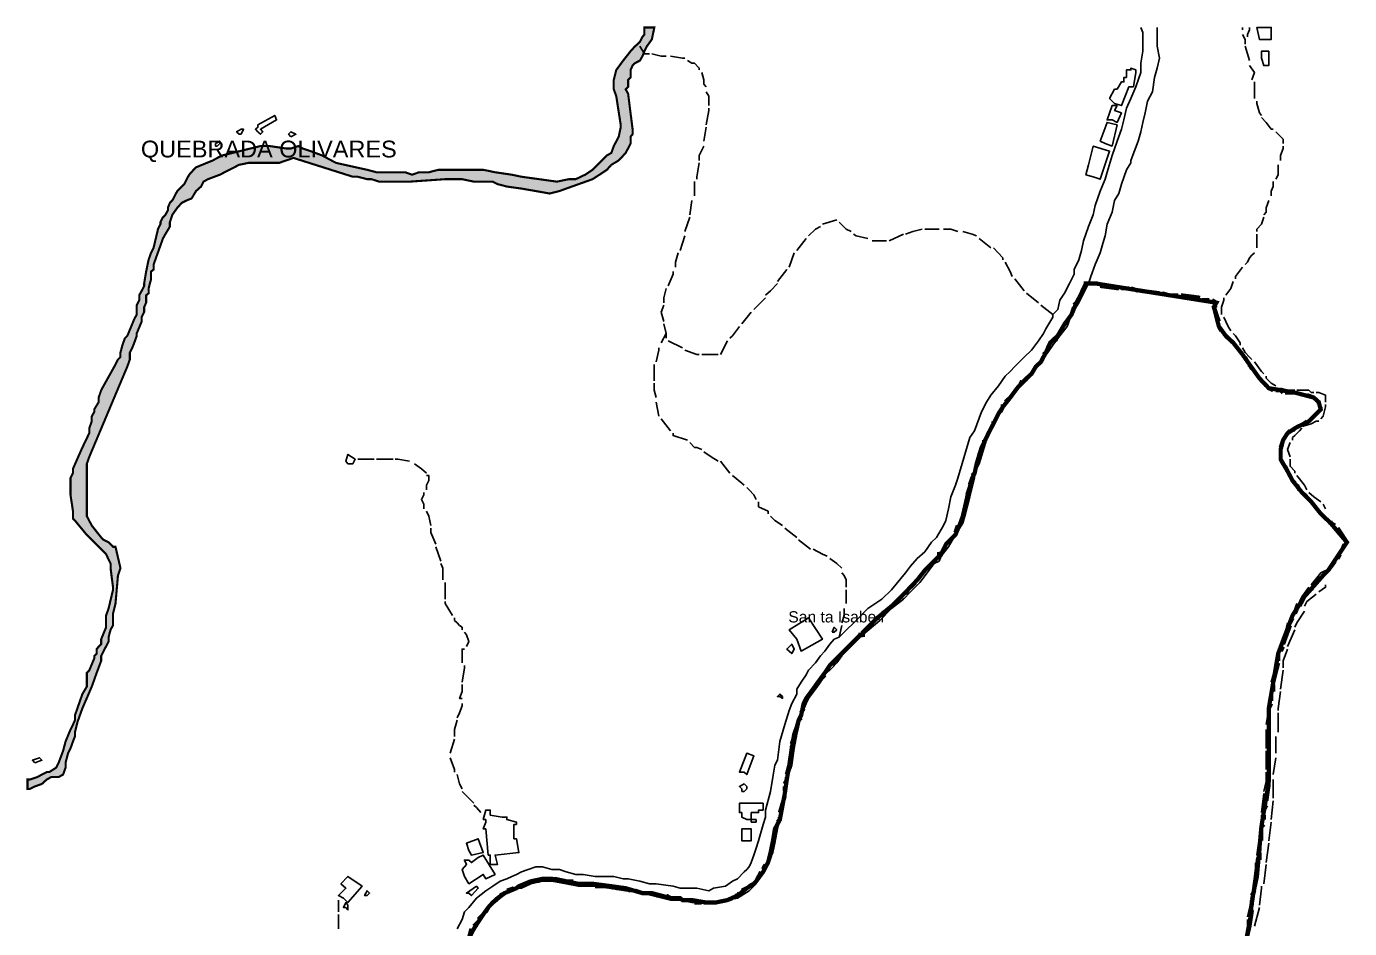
# Model space of a CAD drawing. Header units: millimetres. Extents: x -3588 to 75209, y -3737 to 38254.
# Drawn here: x 15620 to 16376, y 35784 to 36299 of the extents above; entities that cross this region are included whole.
import ezdxf

# ---------------------------------------------------------------- set-up
doc = ezdxf.new("R2010")
doc.units = ezdxf.units.MM
for name, color, linetype in [('H', 250, 'Continuous'), ('P', 253, 'Continuous'), ('T', 7, 'Continuous')]:
    doc.layers.add(name, color=color, linetype=linetype)

msp = doc.modelspace()

# ---------------------------------------------------------------- hatches: boundary and pattern name
at = {"layer": 'H', "linetype": 'Continuous'}
msp.add_hatch(color=256, dxfattribs=at).paths.add_polyline_path([(15973.206, 36298.881), (15978.567, 36298.881), (15977.158, 36292.111), (15974.614, 36287.87), (15973.206, 36285.342), (15971.781, 36282.509), (15970.373, 36279.692), (15967.828, 36278.556), (15966.42, 36277.148), (15965.012, 36274.331), (15965.012, 36272.923), (15965.012, 36270.378), (15963.603, 36268.97), (15963.603, 36266.137), (15963.603, 36265.017), (15962.195, 36263.593), (15963.603, 36260.776), (15966.42, 36240.451), (15966.42, 36237.907), (15965.012, 36236.498), (15965.012, 36232.273), (15962.195, 36226.896), (15958.242, 36222.943), (15954.289, 36220.126), (15951.457, 36217.582), (15947.504, 36214.765), (15943.279, 36211.949), (15924.362, 36205.163), (15919.001, 36204.043), (15910.807, 36205.163), (15902.629, 36206.571), (15894.435, 36207.996), (15889.074, 36209.404), (15886.529, 36210.812), (15875.535, 36210.812), (15868.749, 36211.949), (15864.796, 36211.949), (15859.435, 36211.949), (15839.11, 36210.812), (15837.702, 36210.812), (15830.933, 36210.812), (15826.692, 36210.812), (15825.555, 36210.812), (15821.33, 36210.812), (15817.377, 36211.949), (15814.561, 36211.949), (15809.184, 36213.357), (15806.367, 36213.357), (15772.487, 36224.367), (15764.581, 36221.535), (15760.356, 36221.535), (15756.403, 36221.535), (15746.801, 36221.535), (15741.44, 36220.126), (15730.717, 36214.765), (15723.932, 36211.949), (15721.115, 36210.812), (15719.707, 36207.996), (15717.162, 36205.163), (15714.346, 36201.21), (15711.513, 36199.802), (15708.984, 36198.393), (15706.152, 36195.849), (15703.607, 36191.624), (15702.199, 36187.671), (15702.199, 36184.838), (15699.382, 36180.885), (15697.974, 36178.069), (15692.612, 36163.393), (15692.612, 36160.561), (15691.188, 36159.152), (15691.188, 36156.608), (15691.188, 36155.199), (15690.068, 36149.838), (15690.068, 36147.022), (15688.66, 36145.597), (15688.66, 36143.069), (15688.66, 36141.644), (15687.235, 36138.828), (15687.235, 36136.283), (15685.827, 36133.466), (15685.827, 36132.058), (15685.827, 36130.65), (15683.282, 36123.864), (15683.282, 36122.744), (15681.874, 36118.503), (15680.466, 36115.958), (15679.057, 36113.142), (15679.057, 36109.189), (15677.649, 36104.948), (15656.188, 36053.576), (15654.78, 36049.351), (15654.78, 36038.612), (15654.78, 36019.696), (15657.324, 36014.335), (15662.958, 36007.565), (15664.094, 36006.157), (15666.911, 36004.749), (15668.335, 36003.324), (15669.743, 36001.916), (15670.863, 36001.916), (15673.696, 35989.785), (15672.288, 35985.832), (15670.863, 35969.46), (15669.743, 35964.099), (15669.743, 35957.314), (15668.335, 35954.497), (15666.911, 35950.544), (15666.911, 35947.727), (15664.094, 35942.35), (15662.958, 35939.821), (15662.958, 35936.989), (15660.141, 35930.219), (15658.733, 35926.266), (15657.324, 35922.025), (15651.963, 35909.894), (15650.539, 35905.942), (15649.418, 35901.701), (15648.01, 35896.339), (15648.01, 35893.523), (15646.586, 35890.978), (15645.177, 35886.753), (15643.769, 35884.209), (15642.633, 35878.847), (15642.633, 35876.015), (15641.225, 35872.062), (15638.408, 35870.653), (15634.455, 35870.653), (15631.638, 35869.245), (15629.094, 35866.428), (15624.853, 35865.292), (15622.308, 35863.884), (15620.9, 35863.884), (15620.9, 35869.245), (15622.308, 35869.245), (15626.261, 35870.653), (15629.094, 35872.062), (15631.638, 35873.198), (15633.047, 35873.198), (15637, 35876.015), (15638.408, 35878.847), (15641.225, 35885.617), (15642.633, 35890.978), (15645.177, 35897.748), (15646.586, 35900.292), (15648.01, 35903.125), (15648.01, 35905.942), (15651.963, 35918.072), (15654.78, 35922.025), (15654.78, 35926.266), (15654.78, 35927.403), (15654.78, 35930.219), (15656.188, 35931.628), (15658.733, 35938.397), (15658.733, 35939.821), (15660.141, 35940.942), (15660.141, 35943.774), (15661.549, 35945.183), (15662.958, 35946.591), (15662.958, 35949.136), (15665.502, 35955.905), (15665.502, 35960.146), (15665.502, 35962.675), (15666.911, 35966.916), (15669.743, 35977.638), (15669.743, 35979.047), (15668.335, 35989.785), (15668.335, 35992.602), (15665.502, 35997.963), (15664.094, 35999.371), (15662.958, 36000.796), (15657.324, 36006.157), (15656.188, 36007.565), (15654.78, 36008.701), (15648.01, 36016.879), (15646.586, 36018.288), (15646.586, 36022.241), (15645.177, 36031.843), (15645.177, 36034.659), (15645.177, 36041.445), (15646.586, 36043.974), (15646.586, 36046.806), (15651.963, 36058.937), (15656.188, 36067.131), (15656.188, 36069.676), (15657.324, 36073.901), (15657.324, 36076.445), (15658.733, 36079.262), (15658.733, 36080.67), (15661.549, 36084.623), (15661.549, 36087.456), (15662.958, 36091.409), (15670.863, 36106.372), (15672.288, 36109.189), (15673.696, 36110.325), (15673.696, 36113.142), (15675.104, 36117.095), (15676.513, 36121.32), (15677.649, 36122.744), (15681.874, 36132.058), (15683.282, 36134.875), (15683.282, 36136.283), (15683.282, 36138.828), (15683.282, 36140.236), (15684.419, 36143.069), (15684.419, 36145.597), (15685.827, 36148.43), (15687.235, 36150.974), (15687.235, 36152.383), (15688.66, 36159.152), (15690.068, 36165.922), (15691.188, 36170.163), (15692.612, 36172.707), (15695.429, 36183.718), (15696.837, 36186.247), (15696.837, 36187.671), (15697.974, 36190.488), (15699.382, 36191.624), (15700.79, 36194.441), (15700.79, 36195.849), (15702.199, 36198.393), (15703.607, 36199.802), (15706.152, 36205.163), (15708.984, 36207.996), (15710.393, 36209.404), (15711.513, 36211.949), (15712.937, 36214.765), (15715.754, 36217.582), (15717.162, 36218.718), (15726.476, 36222.943), (15729.309, 36224.367), (15731.838, 36225.488), (15753.587, 36231.137), (15758.948, 36231.137), (15768.534, 36229.729), (15771.367, 36229.729), (15775.32, 36231.137), (15778.136, 36229.729), (15782.089, 36228.32), (15788.859, 36225.488), (15797.053, 36221.535), (15814.561, 36217.582), (15819.922, 36216.174), (15824.147, 36216.174), (15828.1, 36216.174), (15832.341, 36216.174), (15836.294, 36216.174), (15840.247, 36214.765), (15844.472, 36216.174), (15849.833, 36216.174), (15855.21, 36217.582), (15860.571, 36217.582), (15867.341, 36217.582), (15872.99, 36217.582), (15880.896, 36217.582), (15887.666, 36216.174), (15897.268, 36214.765), (15902.629, 36213.357), (15922.954, 36210.812), (15929.723, 36211.949), (15933.964, 36211.949), (15939.326, 36214.765), (15943.279, 36217.582), (15944.687, 36218.718), (15947.504, 36221.535), (15951.457, 36225.488), (15954.289, 36226.896), (15955.409, 36231.137), (15958.242, 36236.498), (15959.65, 36241.86), (15959.65, 36243.268), (15956.834, 36259.368), (15955.409, 36263.593), (15955.409, 36268.97), (15956.834, 36274.331), (15961.059, 36279.692), (15965.012, 36285.342), (15967.828, 36287.87), (15968.965, 36289.295), (15970.373, 36290.703), (15971.781, 36293.247), (15973.206, 36294.656), (15973.206, 36297.472), (15973.206, 36298.881), (15973.206, 36298.881)])

# ---------------------------------------------------------------- linework, layer by layer
at = {"layer": 'P'}
for points, const_width in [([(15972.917, 36298.881), (15978.567, 36298.881), (15977.158, 36292.111), (15974.326, 36288.158), (15972.917, 36285.342), (15971.781, 36282.509), (15970.373, 36279.98), (15967.556, 36278.556), (15966.148, 36277.148), (15965.012, 36274.603), (15965.012, 36273.195), (15965.012, 36270.378), (15963.603, 36268.97), (15963.603, 36266.425), (15963.603, 36265.017), (15962.195, 36263.593), (15963.603, 36261.064), (15966.148, 36240.739), (15966.148, 36237.907), (15965.012, 36236.498), (15965.012, 36232.545), (15962.195, 36227.184), (15958.242, 36222.943), (15954.001, 36220.415), (15951.457, 36217.582), (15947.232, 36214.765), (15943.279, 36212.221), (15924.362, 36205.451), (15918.713, 36204.043), (15910.807, 36205.451), (15902.629, 36206.859), (15894.435, 36207.996), (15889.074, 36209.404), (15886.257, 36210.812), (15875.535, 36210.812), (15868.749, 36212.221), (15864.524, 36212.221), (15859.147, 36212.221), (15838.822, 36210.812), (15837.414, 36210.812), (15830.644, 36210.812), (15826.692, 36210.812), (15825.283, 36210.812), (15821.33, 36210.812), (15817.089, 36212.221), (15814.561, 36212.221), (15809.184, 36213.629), (15806.367, 36213.629), (15772.487, 36224.367), (15764.309, 36221.535), (15760.356, 36221.535), (15756.115, 36221.535), (15746.801, 36221.535), (15741.44, 36220.415), (15730.429, 36214.765), (15723.66, 36212.221), (15721.115, 36210.812), (15719.707, 36207.996), (15716.874, 36205.451), (15714.346, 36201.21), (15711.513, 36200.09), (15708.696, 36198.681), (15706.152, 36195.849), (15703.335, 36191.896), (15701.927, 36187.671), (15701.927, 36185.126), (15699.382, 36180.885), (15697.974, 36178.357), (15692.612, 36163.393), (15692.612, 36160.561), (15691.188, 36159.44), (15691.188, 36156.608), (15691.188, 36155.199), (15689.78, 36149.838), (15689.78, 36147.022), (15688.371, 36145.885), (15688.371, 36143.069), (15688.371, 36141.644), (15687.235, 36139.116), (15687.235, 36136.283), (15685.827, 36133.466), (15685.827, 36132.33), (15685.827, 36130.922), (15683.01, 36124.152), (15683.01, 36122.744), (15681.602, 36118.791), (15680.466, 36115.958), (15679.057, 36113.142), (15679.057, 36109.189), (15677.649, 36105.236), (15655.9, 36053.576), (15654.492, 36049.623), (15654.492, 36038.612), (15654.492, 36019.696), (15657.324, 36014.335), (15662.686, 36007.565), (15664.094, 36006.157), (15666.911, 36004.749), (15668.047, 36003.612), (15669.455, 36002.204), (15670.863, 36002.204), (15673.696, 35990.057), (15672.288, 35985.832), (15670.863, 35969.732), (15669.455, 35964.099), (15669.455, 35957.314), (15668.047, 35954.785), (15666.911, 35950.544), (15666.911, 35947.999), (15664.094, 35942.638), (15662.686, 35939.821), (15662.686, 35936.989), (15660.141, 35930.219), (15658.733, 35926.266), (15657.324, 35922.313), (15651.963, 35909.894), (15650.539, 35905.942), (15649.13, 35901.989), (15647.722, 35896.339), (15647.722, 35893.811), (15646.586, 35890.978), (15645.177, 35887.025), (15643.769, 35884.209), (15642.361, 35878.847), (15642.361, 35876.015), (15640.952, 35872.062), (15638.408, 35870.653), (15634.167, 35870.653), (15631.638, 35869.245), (15628.806, 35866.7), (15624.853, 35865.292), (15622.036, 35863.884), (15620.628, 35863.884), (15620.628, 35869.245), (15622.036, 35869.245), (15626.261, 35870.653), (15628.806, 35872.062), (15631.638, 35873.486), (15633.047, 35873.486), (15637, 35876.015), (15638.408, 35878.847), (15640.952, 35885.617), (15642.361, 35890.978), (15645.177, 35897.748), (15646.586, 35900.58), (15647.722, 35903.125), (15647.722, 35905.942), (15651.963, 35918.072), (15654.492, 35922.313), (15654.492, 35926.266), (15654.492, 35927.675), (15654.492, 35930.219), (15655.9, 35931.628), (15658.733, 35938.397), (15658.733, 35939.821), (15660.141, 35941.23), (15660.141, 35943.774), (15661.277, 35945.183), (15662.686, 35946.591), (15662.686, 35949.408), (15665.502, 35956.193), (15665.502, 35960.146), (15665.502, 35962.963), (15666.911, 35966.916), (15669.455, 35977.638), (15669.455, 35979.047), (15668.047, 35990.057), (15668.047, 35992.602), (15665.502, 35997.963), (15664.094, 35999.371), (15662.686, 36000.796), (15657.324, 36006.157), (15655.9, 36007.565), (15654.492, 36008.973), (15647.722, 36017.167), (15646.586, 36018.288), (15646.586, 36022.529), (15645.177, 36031.843), (15645.177, 36034.659), (15645.177, 36041.445), (15646.586, 36044.262), (15646.586, 36046.806), (15651.963, 36058.937), (15655.9, 36067.131), (15655.9, 36069.948), (15657.324, 36073.901), (15657.324, 36076.733), (15658.733, 36079.262), (15658.733, 36080.67), (15661.277, 36084.911), (15661.277, 36087.456), (15662.686, 36091.681), (15670.863, 36106.372), (15672.288, 36109.189), (15673.696, 36110.597), (15673.696, 36113.142), (15674.816, 36117.383), (15676.225, 36121.32), (15677.649, 36122.744), (15681.602, 36132.33), (15683.01, 36134.875), (15683.01, 36136.283), (15683.01, 36139.116), (15683.01, 36140.236), (15684.419, 36143.069), (15684.419, 36145.885), (15685.827, 36148.43), (15687.235, 36151.246), (15687.235, 36152.655), (15688.371, 36159.44), (15689.78, 36166.21), (15691.188, 36170.163), (15692.612, 36172.98), (15695.141, 36183.718), (15696.549, 36186.535), (15696.549, 36187.671), (15697.974, 36190.488), (15699.382, 36191.896), (15700.79, 36194.441), (15700.79, 36195.849), (15701.927, 36198.681), (15703.335, 36200.09), (15706.152, 36205.451), (15708.696, 36207.996), (15710.105, 36209.404), (15711.513, 36212.221), (15712.937, 36214.765), (15715.466, 36217.582), (15716.874, 36219.006), (15726.476, 36222.943), (15729.021, 36224.367), (15731.838, 36225.776), (15753.587, 36231.137), (15758.948, 36231.137), (15768.534, 36229.729), (15771.079, 36229.729), (15775.32, 36231.137), (15777.848, 36229.729), (15782.089, 36228.32), (15788.859, 36225.776), (15796.765, 36221.535), (15814.561, 36217.582), (15819.922, 36216.174), (15823.875, 36216.174), (15828.1, 36216.174), (15832.053, 36216.174), (15836.294, 36216.174), (15840.247, 36214.765), (15844.2, 36216.174), (15849.833, 36216.174), (15855.21, 36217.582), (15860.571, 36217.582), (15867.341, 36217.582), (15872.702, 36217.582), (15880.896, 36217.582), (15887.666, 36216.174), (15897.268, 36214.765), (15902.629, 36213.629), (15922.954, 36210.812), (15929.723, 36212.221), (15933.676, 36212.221), (15939.038, 36214.765), (15943.279, 36217.582), (15944.687, 36219.006), (15947.232, 36221.535), (15951.457, 36225.776), (15954.001, 36227.184), (15955.409, 36231.137), (15958.242, 36236.498), (15959.362, 36241.86), (15959.362, 36243.268), (15956.834, 36259.656), (15955.409, 36263.593), (15955.409, 36268.97), (15956.834, 36274.603), (15960.771, 36279.98), (15965.012, 36285.342), (15967.556, 36288.158), (15968.965, 36289.295), (15970.373, 36290.703), (15971.781, 36293.52), (15972.917, 36294.928), (15972.917, 36297.472), (15972.917, 36298.881), (15972.917, 36298.881)], 1.2), ([(15872.702, 35778.632), (15875.535, 35783.993), (15878.063, 35787.946), (15880.896, 35792.187), (15883.713, 35796.124), (15886.257, 35798.957), (15889.074, 35801.501), (15893.027, 35804.318), (15899.797, 35807.135), (15901.221, 35808.271), (15907.99, 35811.088), (15914.76, 35812.512), (15920.121, 35812.512), (15928.315, 35811.088), (15935.085, 35809.679), (15943.279, 35809.679), (15954.001, 35808.271), (15962.195, 35807.135), (15971.781, 35804.318), (15977.158, 35804.318), (15987.881, 35801.501), (15993.242, 35801.501), (15994.651, 35800.365), (16000.012, 35800.365), (16008.206, 35798.957), (16013.567, 35798.957), (16020.336, 35800.365), (16025.986, 35802.91), (16031.347, 35807.135), (16035.3, 35809.679), (16036.708, 35811.088), (16040.661, 35816.449), (16043.494, 35821.826), (16044.902, 35827.459), (16046.311, 35834.245), (16047.447, 35841.015), (16050.263, 35846.376), (16053.08, 35861.339), (16054.216, 35869.245), (16055.625, 35877.423), (16057.033, 35887.025), (16058.457, 35895.219), (16059.866, 35899.172), (16060.986, 35903.125), (16062.394, 35905.942), (16063.819, 35912.711), (16065.227, 35915.544), (16069.18, 35920.905), (16071.996, 35924.858), (16075.949, 35930.219), (16078.782, 35934.46), (16081.311, 35936.989), (16085.552, 35941.23), (16088.096, 35943.774), (16092.321, 35947.999), (16096.274, 35951.952), (16097.682, 35951.952), (16097.682, 35953.361), (16105.876, 35961.554), (16114.054, 35968.324), (16119.431, 35973.685), (16123.368, 35977.638), (16128.746, 35983.288), (16132.971, 35988.649), (16136.924, 35992.602), (16139.756, 35995.434), (16141.165, 35996.843), (16141.165, 35997.963), (16142.285, 35997.963), (16143.693, 36000.796), (16145.117, 36003.612), (16150.479, 36008.973), (16153.295, 36015.759), (16154.704, 36019.696), (16157.248, 36030.707), (16158.657, 36036.084), (16160.081, 36041.445), (16161.489, 36044.262), (16162.61, 36049.623), (16165.442, 36058.937), (16166.85, 36061.77), (16169.395, 36067.131), (16172.212, 36072.492), (16175.028, 36078.142), (16177.573, 36082.094), (16181.814, 36087.456), (16185.767, 36092.817), (16189.72, 36097.058), (16191.128, 36098.466), (16193.945, 36100.995), (16196.489, 36105.236), (16199.306, 36107.78), (16202.139, 36113.142), (16204.667, 36118.791), (16208.908, 36122.744), (16212.861, 36129.513), (16216.814, 36134.875), (16219.631, 36141.644), (16222.463, 36147.022), (16224.992, 36152.655), (16229.233, 36152.655), (16230.369, 36152.655), (16299.521, 36141.644), (16298.113, 36139.116), (16300.93, 36128.105), (16304.883, 36122.744), (16309.123, 36118.791), (16314.485, 36112.005), (16318.438, 36106.372), (16324.087, 36098.466), (16329.448, 36092.817), (16336.218, 36091.681), (16344.412, 36090.272), (16349.773, 36088.864), (16355.134, 36087.456), (16357.951, 36084.911), (16359.087, 36080.67), (16355.134, 36076.733), (16352.318, 36073.901), (16344.412, 36069.948), (16340.171, 36067.131), (16337.626, 36063.178), (16336.218, 36057.817), (16336.218, 36052.168), (16340.171, 36045.398), (16343.003, 36040.021), (16348.365, 36033.251), (16353.726, 36027.89), (16359.087, 36021.12), (16364.736, 36015.759), (16374.051, 36004.749), (16363.328, 35988.649), (16360.495, 35985.832), (16349.773, 35973.685), (16343.003, 35962.963), (16334.809, 35941.23), (16329.448, 35909.894), (16329.448, 35868.109), (16325.207, 35842.151), (16322.679, 35813.92), (16319.846, 35800.365)], 2.417), ([(15872.702, 35778.632), (15875.535, 35783.993), (15878.063, 35787.946), (15880.896, 35792.187), (15883.713, 35796.124), (15886.257, 35798.957), (15889.074, 35801.501), (15893.027, 35804.318), (15899.797, 35807.135), (15901.221, 35808.271), (15907.99, 35811.088), (15914.76, 35812.512), (15920.121, 35812.512), (15928.315, 35811.088), (15935.085, 35809.679), (15943.279, 35809.679), (15954.001, 35808.271), (15962.195, 35807.135), (15971.781, 35804.318), (15977.158, 35804.318), (15987.881, 35801.501), (15993.242, 35801.501), (15994.651, 35800.365), (16000.012, 35800.365), (16008.206, 35798.957), (16013.567, 35798.957), (16020.336, 35800.365), (16025.986, 35802.91), (16031.347, 35807.135), (16035.3, 35809.679), (16036.708, 35811.088), (16040.661, 35816.449), (16043.494, 35821.826), (16044.902, 35827.459), (16046.311, 35834.245), (16047.447, 35841.015), (16050.263, 35846.376), (16053.08, 35861.339), (16054.216, 35869.245), (16055.625, 35877.423), (16057.033, 35887.025), (16058.457, 35895.219), (16059.866, 35899.172), (16060.986, 35903.125), (16062.394, 35905.942), (16063.819, 35912.711), (16065.227, 35915.544), (16069.18, 35920.905), (16071.996, 35924.858), (16075.949, 35930.219), (16078.782, 35934.46), (16081.311, 35936.989), (16085.552, 35941.23), (16088.096, 35943.774), (16092.321, 35947.999), (16096.274, 35951.952), (16097.682, 35951.952), (16097.682, 35953.361), (16105.876, 35961.554), (16114.054, 35968.324), (16119.431, 35973.685), (16123.368, 35977.638), (16128.746, 35983.288), (16132.971, 35988.649), (16136.924, 35992.602), (16139.756, 35995.434), (16141.165, 35996.843), (16141.165, 35997.963), (16142.285, 35997.963), (16143.693, 36000.796), (16145.117, 36003.612), (16150.479, 36008.973), (16153.295, 36015.759), (16154.704, 36019.696), (16157.248, 36030.707), (16158.657, 36036.084), (16160.081, 36041.445), (16161.489, 36044.262), (16162.61, 36049.623), (16165.442, 36058.937), (16166.85, 36061.77), (16169.395, 36067.131), (16172.212, 36072.492), (16175.028, 36078.142), (16177.573, 36082.094), (16181.814, 36087.456), (16185.767, 36092.817), (16189.72, 36097.058), (16191.128, 36098.466), (16193.945, 36100.995), (16196.489, 36105.236), (16199.306, 36107.78), (16202.139, 36113.142), (16204.667, 36118.791), (16208.908, 36122.744), (16212.861, 36129.513), (16216.814, 36134.875), (16219.631, 36141.644), (16222.463, 36147.022), (16224.992, 36152.655), (16229.233, 36152.655), (16230.369, 36152.655), (16299.521, 36141.644), (16298.113, 36139.116), (16300.93, 36128.105), (16304.883, 36122.744), (16309.123, 36118.791), (16314.485, 36112.005), (16318.438, 36106.372), (16324.087, 36098.466), (16329.448, 36092.817), (16336.218, 36091.681), (16344.412, 36090.272), (16349.773, 36088.864), (16355.134, 36087.456), (16357.951, 36084.911), (16359.087, 36080.67), (16355.134, 36076.733), (16352.318, 36073.901), (16344.412, 36069.948), (16340.171, 36067.131), (16337.626, 36063.178), (16336.218, 36057.817), (16336.218, 36052.168), (16340.171, 36045.398), (16343.003, 36040.021), (16348.365, 36033.251), (16353.726, 36027.89), (16359.087, 36021.12), (16364.736, 36015.759), (16374.051, 36004.749), (16363.328, 35988.649), (16360.495, 35985.832), (16349.773, 35973.685), (16343.003, 35962.963), (16334.809, 35941.23), (16329.448, 35909.894), (16329.448, 35868.109), (16325.207, 35842.151), (16322.679, 35813.92), (16318.438, 35785.402), (16315.893, 35774.391)], 1.2), ([(16224.992, 36151.246), (16224.992, 36152.655), (16226.416, 36152.655)], 2.417), ([(16229.233, 36152.655), (16230.369, 36152.655), (16231.778, 36152.655)], 2.417), ([(16233.186, 36151.246), (16243.908, 36149.838)], 2.417), ([(16218.222, 36140.236), (16219.631, 36141.644), (16222.463, 36147.022), (16223.584, 36149.838)], 2.417), ([(16245.317, 36149.838), (16249.558, 36149.838)], 2.417), ([(16250.694, 36149.838), (16254.919, 36148.43)], 2.417), ([(16256.327, 36148.43), (16267.066, 36147.022)], 2.417), ([(16268.474, 36147.022), (16272.427, 36145.885)], 2.417), ([(16273.835, 36145.885), (16277.788, 36145.885)], 2.417), ([(16279.197, 36145.885), (16290.207, 36144.477)], 2.417), ([(16216.814, 36134.875), (16218.222, 36139.116)], 2.417), ([(16291.343, 36143.069), (16295.568, 36143.069)], 2.417), ([(16296.977, 36143.069), (16299.521, 36141.644)], 2.417), ([(16299.521, 36140.236), (16298.113, 36139.116), (16300.93, 36130.922)], 2.417), ([(16207.5, 36119.911), (16208.908, 36122.744), (16212.861, 36129.513)], 2.417), ([(16214.269, 36130.922), (16215.678, 36133.466)], 2.417), ([(16300.93, 36128.105), (16302.354, 36125.561)], 2.417), ([(16303.762, 36124.152), (16304.883, 36122.744), (16306.291, 36121.32)], 2.417), ([(16200.73, 36112.005), (16202.139, 36113.142), (16203.259, 36114.55)], 2.417), ([(16203.259, 36115.958), (16204.667, 36118.791), (16206.092, 36118.791)], 2.417), ([(16307.715, 36119.911), (16309.123, 36118.791), (16314.485, 36112.005)], 2.417), ([(16193.945, 36100.995), (16196.489, 36105.236), (16199.306, 36107.78), (16200.73, 36110.597)], 2.417), ([(16315.893, 36110.597), (16317.301, 36107.78)], 2.417), ([(16317.301, 36106.372), (16318.438, 36106.372), (16319.846, 36103.827)], 2.417), ([(16189.72, 36097.058), (16191.128, 36098.466), (16192.536, 36099.587)], 2.417), ([(16321.254, 36102.419), (16324.087, 36098.466), (16328.04, 36094.225)], 2.417), ([(16178.981, 36084.911), (16181.814, 36087.456), (16185.767, 36092.817)], 2.417), ([(16187.175, 36094.225), (16188.584, 36097.058)], 2.417), ([(16329.448, 36092.817), (16331.993, 36091.681)], 2.417), ([(16333.401, 36091.681), (16336.218, 36091.681), (16337.626, 36090.272)], 2.417), ([(16176.165, 36079.262), (16177.573, 36082.094), (16177.573, 36083.503)], 2.417), ([(16338.762, 36090.272), (16344.412, 36090.272), (16349.773, 36088.864)], 2.417), ([(16351.181, 36088.864), (16355.134, 36087.456)], 2.417), ([(16356.542, 36086.047), (16357.951, 36084.911), (16357.951, 36083.503)], 2.417), ([(16173.62, 36075.309), (16175.028, 36078.142)], 2.417), ([(16359.087, 36082.094), (16359.087, 36080.67), (16355.134, 36076.733), (16352.318, 36073.901)], 2.417), ([(16168.259, 36064.586), (16169.395, 36067.131), (16172.212, 36072.492), (16172.212, 36073.901)], 2.417), ([(16341.579, 36068.539), (16340.171, 36067.131), (16337.626, 36063.178), (16336.218, 36058.937)], 2.417), ([(16346.94, 36071.356), (16344.412, 36069.948), (16343.003, 36068.539)], 2.417), ([(16351.181, 36073.901), (16348.365, 36071.356)], 2.417), ([(16165.442, 36058.937), (16166.85, 36061.77), (16166.85, 36063.178)], 2.417), ([(16164.018, 36054.984), (16165.442, 36057.817)], 2.417), ([(16336.218, 36057.817), (16336.218, 36053.576)], 2.417), ([(16160.081, 36042.853), (16161.489, 36044.262), (16162.61, 36049.623), (16164.018, 36052.168)], 2.417), ([(16336.218, 36052.168), (16337.626, 36049.623)], 2.417), ([(16338.762, 36048.215), (16340.171, 36045.398), (16343.003, 36040.021), (16344.412, 36038.612)], 2.417), ([(16158.657, 36037.492), (16160.081, 36041.445)], 2.417), ([(16154.704, 36019.696), (16157.248, 36030.707)], 2.417), ([(16157.248, 36031.843), (16158.657, 36036.084)], 2.417), ([(16345.532, 36037.492), (16346.94, 36034.659)], 2.417), ([(16348.365, 36033.251), (16351.181, 36030.707)], 2.417), ([(16352.318, 36029.298), (16353.726, 36027.89), (16359.087, 36021.12)], 2.417), ([(16153.295, 36015.759), (16154.704, 36018.288)], 2.417), ([(16360.495, 36019.696), (16363.328, 36017.167)], 2.417), ([(16364.736, 36017.167), (16364.736, 36015.759), (16367.265, 36014.335)], 2.417), ([(16143.693, 36000.796), (16145.117, 36003.612), (16150.479, 36008.973)], 2.417), ([(16150.479, 36010.382), (16151.887, 36014.335)], 2.417), ([(16368.689, 36012.926), (16374.051, 36004.749)], 2.417), ([(16372.642, 36003.612), (16371.506, 36000.796)], 2.417), ([(16136.924, 35992.602), (16139.756, 35995.434)], 2.417), ([(16141.165, 35996.843), (16141.165, 35997.963), (16142.285, 35997.963), (16142.285, 35999.371)], 2.417), ([(16367.265, 35994.01), (16363.328, 35988.649), (16360.495, 35985.832)], 2.417), ([(16370.098, 35997.963), (16368.689, 35995.434)], 2.417), ([(16128.746, 35983.288), (16132.971, 35988.649), (16135.515, 35991.193)], 2.417), ([(16121.96, 35975.11), (16123.368, 35977.638)], 2.417), ([(16124.793, 35979.047), (16127.609, 35981.879)], 2.417), ([(16352.318, 35977.638), (16349.773, 35973.685), (16346.94, 35968.324)], 2.417), ([(16355.134, 35980.471), (16353.726, 35977.638)], 2.417), ([(16359.087, 35984.424), (16356.542, 35981.879)], 2.417), ([(16112.646, 35966.916), (16114.054, 35968.324), (16119.431, 35973.685), (16120.84, 35973.685)], 2.417), ([(16108.421, 35962.963), (16111.238, 35965.507)], 2.417), ([(16345.532, 35966.916), (16344.412, 35964.099)], 2.417), ([(16096.274, 35950.544), (16096.274, 35951.952), (16097.682, 35951.952), (16097.682, 35953.361), (16103.044, 35958.722)], 2.417), ([(16104.468, 35960.146), (16105.876, 35961.554), (16107.285, 35961.554)], 2.417), ([(16341.579, 35957.314), (16337.626, 35946.591)], 2.417), ([(16343.003, 35961.554), (16341.579, 35958.722)], 2.417), ([(16092.321, 35947.999), (16094.866, 35950.544)], 2.417), ([(16080.19, 35934.46), (16081.311, 35936.989), (16085.552, 35941.23), (16086.96, 35942.638)], 2.417), ([(16088.096, 35943.774), (16090.913, 35946.591)], 2.417), ([(16334.809, 35941.23), (16334.809, 35936.989)], 2.417), ([(16337.626, 35945.183), (16336.218, 35942.638)], 2.417), ([(16075.949, 35930.219), (16078.782, 35933.036)], 2.417), ([(16334.809, 35935.869), (16331.993, 35924.858)], 2.417), ([(16066.635, 35916.664), (16069.18, 35920.905), (16071.996, 35924.858)], 2.417), ([(16073.405, 35926.266), (16075.949, 35929.083)], 2.417), ([(16330.857, 35918.072), (16330.857, 35914.135)], 2.417), ([(16331.993, 35923.45), (16331.993, 35919.497)], 2.417), ([(16062.394, 35907.35), (16063.819, 35909.894)], 2.417), ([(16063.819, 35911.303), (16063.819, 35912.711), (16065.227, 35915.544)], 2.417), ([(16330.857, 35912.711), (16329.448, 35909.894), (16329.448, 35901.989)], 2.417), ([(16058.457, 35895.219), (16059.866, 35899.172), (16060.986, 35903.125), (16062.394, 35904.533)], 2.417), ([(16329.448, 35900.58), (16329.448, 35896.339)], 2.417), ([(16329.448, 35895.219), (16329.448, 35890.978)], 2.417), ([(16057.033, 35889.57), (16058.457, 35893.811)], 2.417), ([(16057.033, 35884.209), (16057.033, 35887.025), (16057.033, 35888.434)], 2.417), ([(16329.448, 35889.57), (16329.448, 35878.847)], 2.417), ([(16054.216, 35872.062), (16055.625, 35877.423), (16057.033, 35882.8)], 2.417), ([(16329.448, 35877.423), (16329.448, 35873.486)], 2.417), ([(16329.448, 35872.062), (16329.448, 35869.245)], 2.417), ([(16053.08, 35866.7), (16054.216, 35869.245), (16054.216, 35870.653)], 2.417), ([(16053.08, 35862.475), (16053.08, 35865.292)], 2.417), ([(16329.448, 35866.7), (16328.04, 35857.098)], 2.417), ([(16050.263, 35850.329), (16053.08, 35859.931)], 2.417), ([(16328.04, 35854.57), (16326.616, 35851.737)], 2.417), ([(16326.616, 35848.92), (16326.616, 35846.376)], 2.417), ([(16047.447, 35839.606), (16047.447, 35841.015), (16048.855, 35843.559)], 2.417), ([(16048.855, 35844.967), (16050.263, 35846.376), (16050.263, 35847.784)], 2.417), ([(16326.616, 35843.559), (16325.207, 35842.151), (16325.207, 35834.245)], 2.417), ([(16044.902, 35827.459), (16046.311, 35834.245), (16047.447, 35838.198)], 2.417), ([(16324.087, 35831.412), (16324.087, 35828.596)], 2.417), ([(16324.087, 35827.459), (16324.087, 35823.234)], 2.417), ([(16040.661, 35817.873), (16042.07, 35820.69)], 2.417), ([(16043.494, 35821.826), (16044.902, 35826.051)], 2.417), ([(16322.679, 35821.826), (16322.679, 35813.92)], 2.417), ([(15899.797, 35807.135), (15901.221, 35808.271), (15907.99, 35811.088), (15909.399, 35811.088)], 2.417), ([(15911.943, 35811.088), (15914.76, 35812.512)], 2.417), ([(15916.184, 35812.512), (15920.121, 35812.512)], 2.417), ([(15921.546, 35812.512), (15928.315, 35811.088), (15932.268, 35811.088)], 2.417), ([(16032.755, 35808.271), (16035.3, 35809.679), (16036.708, 35811.088), (16039.541, 35816.449)], 2.417), ([(16322.679, 35813.92), (16321.254, 35807.135)], 2.417), ([(15890.482, 35802.91), (15893.027, 35804.318)], 2.417), ([(15894.435, 35805.726), (15898.388, 35807.135)], 2.417), ([(15933.676, 35809.679), (15935.085, 35809.679), (15937.917, 35809.679)], 2.417), ([(15939.038, 35809.679), (15943.279, 35809.679)], 2.417), ([(15944.687, 35808.271), (15954.001, 35808.271), (15955.409, 35807.135)], 2.417), ([(15956.834, 35807.135), (15960.771, 35807.135)], 2.417), ([(15962.195, 35807.135), (15965.012, 35805.726)], 2.417), ([(15967.556, 35805.726), (15971.781, 35804.318), (15977.158, 35804.318)], 2.417), ([(16024.577, 35802.91), (16025.986, 35802.91), (16027.122, 35804.318)], 2.417), ([(16028.53, 35805.726), (16031.347, 35807.135)], 2.417), ([(16321.254, 35805.726), (16319.846, 35802.91)], 2.417), ([(15882.304, 35793.596), (15883.713, 35796.124), (15886.257, 35798.957), (15889.074, 35801.501)], 2.417), ([(15979.687, 35802.91), (15982.52, 35802.91)], 2.417), ([(15985.336, 35802.91), (15987.881, 35801.501)], 2.417), ([(15989.289, 35801.501), (15993.242, 35801.501), (15994.651, 35800.365), (16000.012, 35800.365)], 2.417), ([(16001.42, 35798.957), (16005.661, 35798.957)], 2.417), ([(16006.797, 35798.957), (16008.206, 35798.957), (16011.022, 35798.957)], 2.417), ([(16012.431, 35798.957), (16013.567, 35798.957), (16020.336, 35800.365), (16023.169, 35801.501)], 2.417), ([(16319.846, 35800.365), (16318.438, 35785.402), (16315.893, 35774.391)], 2.417), ([(16319.846, 35800.365), (16319.846, 35797.548)], 2.417), ([(15878.063, 35789.355), (15880.896, 35792.187)], 2.417), ([(16319.846, 35794.716), (16318.438, 35785.402)], 2.417), ([(15870.158, 35774.391), (15872.702, 35778.632), (15874.111, 35783.993)], 2.417), ([(15875.535, 35785.402), (15878.063, 35787.946)], 2.417)]:
    msp.add_lwpolyline(points, dxfattribs=dict(at, const_width=const_width))
for points in [[(16206.092, 36134.875), (16208.908, 36137.707), (16210.045, 36143.069), (16212.861, 36147.022), (16215.678, 36152.655), (16218.222, 36158.032), (16218.222, 36160.561), (16221.055, 36166.21), (16222.463, 36171.571), (16223.584, 36176.932), (16226.416, 36185.126), (16229.233, 36191.896), (16230.369, 36197.257), (16233.186, 36205.451), (16236.003, 36212.221), (16237.139, 36216.174), (16239.955, 36225.776), (16242.788, 36233.954), (16245.317, 36240.739), (16246.741, 36246.1), (16248.149, 36252.87), (16250.694, 36258.231), (16253.511, 36265.017), (16256.327, 36273.195), (16256.327, 36278.556), (16257.464, 36285.342), (16257.464, 36289.295), (16257.464, 36296.064), (16256.327, 36298.881)], [(16234.594, 36175.524), (16236.003, 36179.765), (16237.139, 36186.535), (16239.955, 36193.304), (16241.38, 36200.09), (16243.908, 36204.043), (16245.317, 36209.404), (16248.149, 36217.582), (16250.694, 36221.535), (16250.694, 36222.943), (16254.919, 36233.954), (16256.327, 36239.331), (16257.464, 36244.692), (16258.872, 36250.053), (16260.28, 36256.823), (16263.113, 36262.184), (16264.233, 36270.378), (16265.641, 36275.739), (16267.066, 36281.389), (16265.641, 36288.158), (16265.641, 36294.928), (16265.641, 36298.881)], [(16314.485, 36298.881), (16314.485, 36297.472)], [(16317.301, 36293.52), (16317.301, 36294.928), (16318.438, 36297.472), (16318.438, 36298.881)], [(16326.616, 36298.881), (16330.857, 36298.881), (16330.857, 36292.111), (16324.087, 36292.111), (16322.679, 36298.881), (16326.616, 36298.881)], [(16314.485, 36294.928), (16315.893, 36292.111)], [(16315.893, 36292.111), (16315.893, 36289.295)], [(15975.734, 36283.917), (15972.917, 36283.917), (15970.373, 36288.158)], [(15985.336, 36282.509), (15982.52, 36282.509), (15977.158, 36283.917)], [(15996.059, 36281.389), (15994.651, 36281.389), (15987.881, 36282.509)], [(16315.893, 36288.158), (16317.301, 36283.917), (16318.438, 36279.98)], [(16325.207, 36281.389), (16325.207, 36285.342), (16329.448, 36285.342), (16329.448, 36277.148), (16326.616, 36277.148), (16325.207, 36281.389)], [(16004.253, 36274.603), (16004.253, 36275.739), (16001.42, 36278.556), (16000.012, 36278.556), (15997.483, 36279.98)], [(16008.206, 36265.017), (16006.797, 36266.425), (16006.797, 36268.97), (16005.661, 36273.195)], [(16241.38, 36255.415), (16238.547, 36258.231), (16241.38, 36263.593), (16242.788, 36263.593), (16245.317, 36267.834), (16246.741, 36267.834), (16246.741, 36270.378), (16248.149, 36270.378), (16248.149, 36274.603), (16250.694, 36274.603), (16250.694, 36275.739), (16253.511, 36274.603), (16253.511, 36273.195), (16252.102, 36265.017), (16249.558, 36265.017), (16245.317, 36254.278), (16241.38, 36255.415)], [(16318.438, 36277.148), (16321.254, 36273.195), (16319.846, 36268.97)], [(16321.254, 36267.834), (16321.254, 36265.017), (16321.254, 36262.184), (16321.254, 36261.064), (16321.254, 36258.231)], [(16009.614, 36254.278), (16009.614, 36259.656), (16008.206, 36262.184)], [(16008.206, 36243.268), (16009.614, 36251.462), (16009.614, 36252.87)], [(16239.955, 36246.1), (16237.139, 36246.1), (16239.955, 36254.278), (16242.788, 36254.278), (16241.38, 36251.462), (16245.317, 36250.053), (16242.788, 36244.692), (16239.955, 36246.1)], [(16322.679, 36256.823), (16322.679, 36255.415), (16324.087, 36250.053), (16325.207, 36248.645)], [(15752.162, 36239.331), (15750.754, 36240.739), (15752.162, 36241.86), (15752.162, 36243.268), (15761.765, 36248.645), (15762.901, 36246.1), (15753.587, 36240.739), (15754.995, 36239.331), (15753.587, 36237.907), (15752.162, 36239.331)], [(16236.003, 36232.545), (16233.186, 36233.954), (16237.139, 36244.692), (16242.788, 36243.268), (16239.955, 36231.137), (16236.003, 36232.545)], [(16325.207, 36247.509), (16328.04, 36244.692), (16330.857, 36240.739), (16331.993, 36240.739)], [(15741.44, 36237.907), (15740.031, 36239.331), (15742.576, 36240.739), (15743.984, 36240.739), (15742.576, 36237.907), (15741.44, 36237.907)], [(15771.079, 36236.498), (15769.67, 36237.907), (15771.079, 36239.331), (15773.911, 36237.907), (15771.079, 36236.498)], [(16006.797, 36233.954), (16008.206, 36241.86)], [(16333.401, 36239.331), (16334.809, 36237.907), (16337.626, 36235.09), (16337.626, 36233.954), (16337.626, 36232.545)], [(15727.885, 36231.137), (15727.885, 36232.545), (15730.429, 36233.954), (15730.429, 36232.545), (15729.021, 36231.137), (15727.885, 36231.137)], [(16004.253, 36222.943), (16004.253, 36225.776), (16006.797, 36231.137)], [(16229.233, 36213.629), (16224.992, 36214.765), (16226.416, 36220.415), (16229.233, 36231.137), (16238.547, 36228.32), (16233.186, 36212.221), (16229.233, 36213.629)], [(16337.626, 36231.137), (16337.626, 36229.729), (16336.218, 36225.776), (16336.218, 36222.943)], [(16002.844, 36212.221), (16002.844, 36213.629), (16004.253, 36221.535)], [(16334.809, 36220.415), (16334.809, 36214.765), (16333.401, 36212.221)], [(16001.42, 36202.618), (16001.42, 36204.043), (16001.42, 36206.859), (16001.42, 36210.812)], [(16331.993, 36210.812), (16331.993, 36209.404), (16331.993, 36207.996), (16330.857, 36205.451), (16330.857, 36202.618)], [(15998.892, 36191.896), (16000.012, 36200.09)], [(16329.448, 36200.09), (16328.04, 36195.849), (16328.04, 36194.441), (16328.04, 36193.304), (16326.616, 36191.896)], [(15996.059, 36182.294), (15998.892, 36190.488)], [(16326.616, 36190.488), (16325.207, 36186.535), (16322.679, 36183.718), (16322.679, 36182.294)], [(16073.405, 36185.126), (16070.588, 36183.718), (16066.635, 36179.765)], [(16082.719, 36189.079), (16074.541, 36186.535)], [(16090.913, 36182.294), (16088.096, 36183.718), (16084.143, 36187.671)], [(16131.562, 36183.718), (16126.201, 36182.294), (16121.96, 36180.885)], [(16141.165, 36183.718), (16134.379, 36183.718), (16132.971, 36183.718)], [(16151.887, 36182.294), (16147.934, 36183.718), (16143.693, 36183.718)], [(15875.535, 35782.585), (15878.063, 35787.946), (15880.896, 35792.187), (15884.849, 35796.124), (15887.666, 35798.957), (15890.482, 35801.501), (15894.435, 35804.318), (15899.797, 35807.135), (15902.629, 35807.135), (15907.99, 35809.679), (15914.76, 35811.088), (15920.121, 35811.088), (15928.315, 35809.679), (15935.085, 35808.271), (15943.279, 35808.271), (15952.593, 35807.135), (15962.195, 35805.726), (15971.781, 35804.318), (15977.158, 35802.91), (15987.881, 35800.365), (15993.242, 35800.365), (16000.012, 35798.957), (16008.206, 35798.957), (16013.567, 35798.957), (16020.336, 35800.365), (16025.986, 35801.501), (16032.755, 35805.726), (16036.708, 35809.679), (16036.708, 35811.088), (16040.661, 35816.449), (16043.494, 35821.826), (16046.311, 35827.459), (16047.447, 35832.837), (16048.855, 35841.015), (16050.263, 35846.376), (16053.08, 35861.339), (16054.216, 35869.245), (16057.033, 35877.423), (16058.457, 35887.025), (16059.866, 35895.219), (16060.986, 35899.172), (16062.394, 35905.942), (16065.227, 35912.711), (16066.635, 35915.544), (16070.588, 35920.905), (16073.405, 35924.858), (16075.949, 35929.083), (16080.19, 35933.036), (16082.719, 35935.869), (16085.552, 35939.821), (16089.505, 35943.774), (16092.321, 35946.591), (16097.682, 35951.952), (16107.285, 35960.146), (16114.054, 35966.916), (16120.84, 35972.277), (16124.793, 35976.518), (16130.154, 35981.879), (16134.379, 35987.24), (16138.332, 35992.602), (16141.165, 35994.01), (16142.285, 35996.843), (16146.526, 36002.204), (16150.479, 36008.973), (16154.704, 36015.759), (16155.84, 36019.696), (16158.657, 36030.707), (16160.081, 36036.084), (16161.489, 36041.445), (16161.489, 36044.262), (16164.018, 36049.623), (16166.85, 36058.937), (16169.395, 36067.131), (16172.212, 36071.356), (16175.028, 36076.733), (16177.573, 36082.094), (16181.814, 36087.456), (16185.767, 36091.681), (16189.72, 36095.634), (16191.128, 36097.058), (16193.945, 36100.995), (16196.489, 36103.827), (16199.306, 36107.78), (16203.259, 36113.142), (16206.092, 36117.383), (16210.045, 36122.744), (16214.269, 36128.105), (16216.814, 36134.875), (16221.055, 36141.644), (16223.584, 36147.022), (16226.416, 36152.655), (16227.825, 36156.608), (16230.369, 36163.393), (16233.186, 36170.163), (16234.594, 36175.524)], [(15993.242, 36171.571), (15996.059, 36179.765)], [(16065.227, 36178.357), (16059.866, 36171.571)], [(16100.515, 36178.357), (16093.73, 36179.765), (16092.321, 36180.885)], [(16111.238, 36176.932), (16107.285, 36176.932), (16103.044, 36176.932)], [(16120.84, 36180.885), (16112.646, 36176.932)], [(16162.61, 36179.765), (16160.081, 36180.885), (16154.704, 36182.294)], [(16170.803, 36172.98), (16164.018, 36178.357)], [(16322.679, 36180.885), (16322.679, 36179.765), (16322.679, 36176.932), (16322.679, 36174.116), (16322.679, 36172.98)], [(15990.698, 36161.969), (15990.698, 36164.802), (15992.106, 36170.163)], [(16058.457, 36170.163), (16055.625, 36161.969)], [(16177.573, 36166.21), (16177.573, 36167.346), (16172.212, 36172.98)], [(16321.254, 36170.163), (16319.846, 36168.755), (16318.438, 36167.346), (16317.301, 36164.802), (16315.893, 36163.393)], [(16054.216, 36160.561), (16048.855, 36153.791)], [(16182.934, 36156.608), (16181.814, 36159.44), (16178.981, 36164.802)], [(16314.485, 36161.969), (16310.532, 36156.608), (16310.532, 36155.199)], [(15986.473, 36151.246), (15989.289, 36158.032), (15989.289, 36159.44)], [(16048.855, 36152.655), (16044.902, 36148.43), (16042.07, 36145.885)], [(16189.72, 36148.43), (16184.343, 36155.199)], [(16309.123, 36153.791), (16307.715, 36149.838), (16304.883, 36145.885)], [(15983.928, 36141.644), (15983.928, 36144.477), (15985.336, 36149.838)], [(16197.898, 36141.644), (16191.128, 36147.022)], [(15983.928, 36130.922), (15982.52, 36136.283), (15983.928, 36140.236)], [(16042.07, 36144.477), (16035.3, 36137.707)], [(16206.092, 36134.875), (16199.306, 36140.236)], [(16303.762, 36144.477), (16303.762, 36143.069), (16302.354, 36139.116), (16302.354, 36134.875)], [(16033.892, 36136.283), (16028.53, 36129.513)], [(16193.945, 36114.55), (16197.898, 36119.911), (16200.73, 36124.152), (16202.139, 36126.697), (16206.092, 36133.466), (16206.092, 36134.875)], [(16303.762, 36133.466), (16304.883, 36130.922), (16306.291, 36128.105), (16307.715, 36125.561)], [(15982.52, 36118.791), (15985.336, 36124.152)], [(15985.336, 36124.152), (15983.928, 36129.513)], [(15985.336, 36121.32), (15985.336, 36124.152)], [(16027.122, 36128.105), (16023.169, 36122.744), (16021.745, 36121.32)], [(16309.123, 36124.152), (16310.532, 36122.744), (16313.076, 36118.791), (16313.076, 36117.383)], [(15979.687, 36107.78), (15981.095, 36114.55), (15981.095, 36115.958)], [(15994.651, 36115.958), (15986.473, 36119.911)], [(16004.253, 36112.005), (16002.844, 36112.005), (15996.059, 36114.55)], [(16020.336, 36119.911), (16016.384, 36112.005)], [(16084.143, 35950.544), (16086.96, 35953.361), (16093.73, 35960.146), (16100.515, 35966.916), (16108.421, 35972.277), (16114.054, 35977.638), (16121.96, 35987.24), (16124.793, 35991.193), (16128.746, 35995.434), (16132.971, 35999.371), (16136.924, 36004.749), (16139.756, 36007.565), (16143.693, 36014.335), (16145.117, 36017.167), (16146.526, 36023.937), (16147.934, 36030.707), (16150.479, 36037.492), (16151.887, 36041.445), (16158.657, 36064.586), (16161.489, 36068.539), (16165.442, 36079.262), (16168.259, 36084.911), (16170.803, 36088.864), (16175.028, 36094.225), (16178.981, 36099.587), (16181.814, 36102.419), (16184.343, 36105.236), (16189.72, 36110.597), (16193.945, 36114.55)], [(16314.485, 36115.958), (16315.893, 36113.142), (16318.438, 36110.597), (16319.846, 36109.189)], [(16014.975, 36112.005), (16005.661, 36112.005)], [(16321.254, 36107.78), (16325.207, 36102.419), (16326.616, 36100.995)], [(15978.567, 36097.058), (15978.567, 36106.372)], [(16328.04, 36099.587), (16328.04, 36098.466), (16330.857, 36095.634), (16333.401, 36094.225)], [(15979.687, 36087.456), (15978.567, 36091.681), (15978.567, 36095.634)], [(16336.218, 36092.817), (16340.171, 36091.681), (16344.412, 36091.681)], [(15981.095, 36076.733), (15979.687, 36084.911)], [(16345.532, 36091.681), (16348.365, 36091.681), (16349.773, 36091.681), (16352.318, 36091.681), (16353.726, 36090.272), (16355.134, 36090.272)], [(16356.542, 36090.272), (16357.951, 36090.272), (16361.904, 36088.864), (16361.904, 36087.456), (16361.904, 36084.911)], [(16361.904, 36083.503), (16361.904, 36082.094), (16360.495, 36076.733), (16359.087, 36075.309)], [(15987.881, 36068.539), (15982.52, 36075.309)], [(16348.365, 36069.948), (16346.94, 36068.539), (16344.412, 36065.723), (16343.003, 36064.586), (16343.003, 36063.178)], [(16357.951, 36073.901), (16356.542, 36073.901), (16353.726, 36072.492), (16349.773, 36071.356)], [(15997.483, 36063.178), (15989.289, 36065.723), (15989.289, 36067.131)], [(16005.661, 36057.817), (16002.844, 36058.937), (16001.42, 36058.937), (15998.892, 36061.77)], [(16341.579, 36061.77), (16340.171, 36057.817), (16341.579, 36053.576)], [(15803.55, 36049.623), (15802.414, 36051.031), (15803.55, 36054.984), (15807.775, 36052.168), (15806.367, 36049.623), (15803.55, 36049.623)], [(16014.975, 36051.031), (16011.022, 36053.576), (16006.797, 36056.408)], [(15818.498, 36052.168), (15817.089, 36052.168), (15809.184, 36052.168)], [(15829.508, 36052.168), (15825.283, 36052.168), (15819.922, 36052.168)], [(15838.822, 36051.031), (15832.053, 36052.168), (15830.644, 36052.168)], [(15848.425, 36044.262), (15845.608, 36046.806), (15841.655, 36049.623)], [(16021.745, 36044.262), (16016.384, 36051.031)], [(16341.579, 36052.168), (16341.579, 36048.215), (16344.412, 36045.398), (16344.412, 36044.262)], [(15848.425, 36034.659), (15848.425, 36036.084), (15848.425, 36037.492), (15849.833, 36040.021), (15849.833, 36042.853), (15848.425, 36042.853)], [(16029.939, 36037.492), (16028.53, 36038.612), (16023.169, 36042.853)], [(16345.532, 36042.853), (16349.773, 36037.492), (16351.181, 36034.659)], [(15847.016, 36023.937), (15847.016, 36026.482), (15845.608, 36029.298), (15847.016, 36031.843), (15847.016, 36033.251)], [(16036.708, 36029.298), (16035.3, 36031.843), (16032.755, 36034.659), (16031.347, 36036.084)], [(16352.318, 36033.251), (16355.134, 36030.707), (16359.087, 36027.89)], [(16043.494, 36021.12), (16043.494, 36022.529), (16038.133, 36025.073), (16038.133, 36027.89)], [(16360.495, 36026.482), (16361.904, 36023.937)], [(15850.969, 36014.335), (15849.833, 36019.696), (15848.425, 36022.529)], [(16051.672, 36014.335), (16047.447, 36017.167), (16044.902, 36019.696)], [(15853.786, 36003.612), (15850.969, 36010.382), (15850.969, 36012.926)], [(16059.866, 36007.565), (16053.08, 36012.926)], [(15856.619, 35994.01), (15853.786, 36002.204)], [(16067.772, 36000.796), (16060.986, 36006.157)], [(16077.358, 35996.843), (16074.541, 35997.963), (16069.18, 36000.796)], [(16085.552, 35990.057), (16082.719, 35992.602), (16078.782, 35995.434)], [(15857.739, 35983.288), (15857.739, 35985.832), (15857.739, 35990.057), (15856.619, 35992.602)], [(16088.096, 35979.047), (16088.096, 35983.288), (16086.96, 35985.832), (16085.552, 35987.24)], [(16353.726, 35980.471), (16359.087, 35987.24), (16361.904, 35988.649)], [(15859.147, 35972.277), (15859.147, 35976.518), (15859.147, 35980.471), (15859.147, 35981.879)], [(16346.94, 35970.869), (16348.365, 35973.685), (16352.318, 35979.047)], [(16357.951, 35976.518), (16361.904, 35979.047), (16361.904, 35980.471)], [(16088.096, 35969.732), (16088.096, 35970.869), (16088.096, 35972.277), (16088.096, 35977.638)], [(16349.773, 35968.324), (16351.181, 35970.869), (16356.542, 35975.11)], [(15863.388, 35962.963), (15859.147, 35969.732), (15859.147, 35970.869)], [(16085.552, 35958.722), (16086.96, 35962.963), (16086.96, 35965.507), (16086.96, 35966.916)], [(16341.579, 35960.146), (16343.003, 35962.963), (16345.532, 35969.732)], [(16344.412, 35956.193), (16345.532, 35958.722), (16349.773, 35965.507)], [(15868.749, 35954.785), (15868.749, 35956.193), (15867.341, 35957.314), (15865.933, 35958.722), (15864.524, 35960.146), (15864.524, 35961.554)], [(16059.866, 35949.408), (16055.625, 35954.785), (16066.635, 35961.554), (16074.541, 35949.408), (16062.394, 35942.638), (16059.866, 35949.408)], [(16080.19, 35953.361), (16081.311, 35956.193), (16082.719, 35954.785), (16081.311, 35953.361), (16080.19, 35953.361)], [(16084.143, 35950.544), (16085.552, 35957.314)], [(16337.626, 35947.999), (16340.171, 35958.722)], [(15865.933, 35783.993), (15868.749, 35789.355), (15870.158, 35793.596), (15872.702, 35796.124), (15876.943, 35801.501), (15882.304, 35805.726), (15886.257, 35808.271), (15890.482, 35811.088), (15894.435, 35812.512), (15897.268, 35813.92), (15899.797, 35815.04), (15902.629, 35816.449), (15906.582, 35817.873), (15910.807, 35819.281), (15914.76, 35819.281), (15920.121, 35817.873), (15924.362, 35817.873), (15928.315, 35816.449), (15933.676, 35815.04), (15937.917, 35815.04), (15944.687, 35813.92), (15951.457, 35813.92), (15955.409, 35813.92), (15960.771, 35812.512), (15963.603, 35812.512), (15970.373, 35811.088), (15975.734, 35809.679), (15979.687, 35809.679), (15989.289, 35808.271), (15993.242, 35807.135), (15997.483, 35807.135), (16002.844, 35807.135), (16009.614, 35805.726), (16012.431, 35807.135), (16019.216, 35808.271), (16023.169, 35811.088), (16025.986, 35812.512), (16029.939, 35816.449), (16031.347, 35817.873), (16032.755, 35819.281), (16033.892, 35821.826), (16035.3, 35826.051), (16036.708, 35830.004), (16038.133, 35834.245), (16039.541, 35839.606), (16040.661, 35843.559), (16042.07, 35847.784), (16042.07, 35851.737), (16044.902, 35862.475), (16046.311, 35870.653), (16047.447, 35877.423), (16048.855, 35880.256), (16050.263, 35890.978), (16053.08, 35900.58), (16055.625, 35908.758), (16057.033, 35912.711), (16059.866, 35918.072), (16059.866, 35920.905), (16062.394, 35924.858), (16065.227, 35929.083), (16066.635, 35931.628), (16070.588, 35935.869), (16073.405, 35939.821), (16075.949, 35942.638), (16078.782, 35946.591), (16081.311, 35949.408), (16084.143, 35950.544)], [(15871.294, 35945.183), (15872.702, 35947.999), (15871.294, 35951.952), (15870.158, 35953.361)], [(16340.171, 35945.183), (16344.412, 35954.785)], [(15868.749, 35935.869), (15868.749, 35939.821), (15868.749, 35943.774), (15870.158, 35943.774)], [(16055.625, 35942.638), (16054.216, 35943.774), (16057.033, 35946.591), (16058.457, 35943.774), (16057.033, 35941.23), (16055.625, 35942.638)], [(16333.401, 35936.989), (16334.809, 35941.23), (16336.218, 35946.591)], [(16337.626, 35933.036), (16337.626, 35936.989), (16340.171, 35943.774)], [(15868.749, 35924.858), (15870.158, 35933.036), (15870.158, 35934.46)], [(16330.857, 35924.858), (16333.401, 35934.46)], [(16336.218, 35920.905), (16337.626, 35931.628)], [(15868.749, 35915.544), (15867.341, 35915.544), (15868.749, 35919.497), (15868.749, 35922.313), (15868.749, 35923.45)], [(16050.263, 35916.664), (16048.855, 35916.664), (16050.263, 35918.072), (16051.672, 35916.664), (16051.672, 35915.544), (16050.263, 35916.664)], [(16329.448, 35912.711), (16330.857, 35922.313)], [(16334.809, 35908.758), (16334.809, 35909.894), (16336.218, 35919.497)], [(15865.933, 35904.533), (15867.341, 35907.35), (15868.749, 35911.303), (15868.749, 35912.711)], [(15864.524, 35893.811), (15864.524, 35897.748), (15865.933, 35903.125)], [(16328.04, 35900.58), (16329.448, 35909.894)], [(16334.809, 35896.339), (16334.809, 35907.35)], [(16328.04, 35887.025), (16328.04, 35897.748)], [(15861.98, 35884.209), (15864.524, 35892.386)], [(16333.401, 35884.209), (16333.401, 35893.811)], [(15624.853, 35878.847), (15623.444, 35880.256), (15627.397, 35881.664), (15628.806, 35880.256), (15624.853, 35878.847)], [(15864.524, 35873.486), (15864.524, 35874.894), (15861.98, 35881.664)], [(16029.939, 35873.486), (16027.122, 35873.486), (16031.347, 35884.209), (16035.3, 35882.8), (16031.347, 35872.062), (16029.939, 35873.486)], [(16328.04, 35874.894), (16328.04, 35885.617)], [(16331.993, 35872.062), (16333.401, 35881.664)], [(16326.616, 35862.475), (16328.04, 35868.109), (16328.04, 35873.486)], [(15868.749, 35863.884), (15867.341, 35866.7), (15865.933, 35872.062)], [(16028.53, 35862.475), (16028.53, 35863.884), (16027.122, 35865.292), (16029.939, 35866.7), (16031.347, 35865.292), (16031.347, 35863.884), (16029.939, 35862.475), (16028.53, 35862.475)], [(16331.993, 35858.523), (16331.993, 35862.475), (16331.993, 35869.245)], [(15875.535, 35855.69), (15874.111, 35857.098), (15872.702, 35858.523), (15868.749, 35862.475)], [(16325.207, 35850.329), (16326.616, 35861.339)], [(15879.472, 35850.329), (15876.943, 35853.161), (15875.535, 35854.57)], [(15884.849, 35823.234), (15884.849, 35826.051), (15883.713, 35826.051), (15882.304, 35841.015), (15880.896, 35841.015), (15882.304, 35844.967), (15882.304, 35846.376), (15880.896, 35846.376), (15882.304, 35851.737), (15884.849, 35851.737), (15884.849, 35848.92), (15891.619, 35847.784), (15894.435, 35847.784), (15894.435, 35846.376), (15899.797, 35844.967), (15899.797, 35843.559), (15898.388, 35843.559), (15898.388, 35835.365), (15899.797, 35835.365), (15901.221, 35827.459), (15887.666, 35826.051), (15889.074, 35820.69), (15884.849, 35820.69), (15884.849, 35823.234)], [(16031.347, 35846.376), (16028.53, 35847.784), (16028.53, 35850.329), (16027.122, 35850.329), (16027.122, 35855.69), (16040.661, 35855.69), (16040.661, 35851.737), (16038.133, 35851.737), (16038.133, 35850.329), (16033.892, 35850.329), (16033.892, 35846.376), (16031.347, 35846.376)], [(16330.857, 35846.376), (16331.993, 35857.098)], [(16035.3, 35844.967), (16033.892, 35844.967), (16033.892, 35846.376), (16036.708, 35846.376), (16036.708, 35844.967), (16035.3, 35844.967)], [(16324.087, 35838.198), (16325.207, 35842.151), (16325.207, 35848.92)], [(16329.448, 35834.245), (16330.857, 35844.967)], [(15872.702, 35828.596), (15871.294, 35832.837), (15878.063, 35835.365), (15880.896, 35827.459), (15874.111, 35826.051), (15872.702, 35828.596)], [(16031.347, 35834.245), (16028.53, 35834.245), (16028.53, 35841.015), (16033.892, 35841.015), (16033.892, 35834.245), (16031.347, 35834.245)], [(16322.679, 35826.051), (16324.087, 35836.774)], [(16328.04, 35821.826), (16329.448, 35832.837)], [(15870.158, 35813.92), (15868.749, 35817.873), (15871.294, 35820.69), (15870.158, 35823.234), (15872.702, 35823.234), (15874.111, 35821.826), (15878.063, 35824.643), (15880.896, 35826.051), (15887.666, 35815.04), (15882.304, 35812.512), (15880.896, 35815.04), (15872.702, 35809.679), (15870.158, 35813.92)], [(16321.254, 35813.92), (16322.679, 35824.643)], [(16326.616, 35809.679), (16328.04, 35820.69)], [(15801.006, 35801.501), (15798.173, 35802.91), (15802.414, 35807.135), (15799.597, 35809.679), (15803.55, 35813.92), (15811.728, 35808.271), (15803.55, 35798.957), (15801.006, 35801.501)], [(16321.254, 35813.92), (16319.846, 35802.91)], [(15814.561, 35802.91), (15813.136, 35802.91), (15814.561, 35805.726), (15815.969, 35804.318), (15814.561, 35802.91)], [(15872.702, 35804.318), (15871.294, 35804.318), (15876.943, 35808.271), (15878.063, 35807.135), (15874.111, 35802.91), (15872.702, 35804.318)], [(16324.087, 35797.548), (16325.207, 35807.135), (16325.207, 35808.271)], [(15798.173, 35793.596), (15798.173, 35794.716), (15798.173, 35800.365)], [(15802.414, 35796.124), (15801.006, 35796.124), (15802.414, 35798.957), (15803.55, 35797.548), (15803.55, 35794.716), (15802.414, 35796.124)], [(16319.846, 35801.501), (16317.301, 35790.763)], [(15798.173, 35783.993), (15798.173, 35787.946), (15798.173, 35790.763), (15798.173, 35792.187)], [(16321.254, 35785.402), (16324.087, 35796.124)], [(16317.301, 35789.355), (16317.301, 35785.402), (16315.893, 35778.632)]]:
    msp.add_lwpolyline(points, dxfattribs=at)

# ---------------------------------------------------------------- texts
at = {"layer": 'T', "attachment_point": 1}
for s, insert, char_height in [('{\\fArial|b0|i0|c0|p18;QUEBRADA OLIVARES}', (15685.379, 36234.242), 9.60223), ('{\\fArial|b0|i0|c0|p18;San ta Isabe l}', (16055.065, 35965.379), 6.40149)]:
    msp.add_mtext(s, dxfattribs=dict(at, insert=insert, char_height=char_height))

doc.saveas('drawing.dxf')
